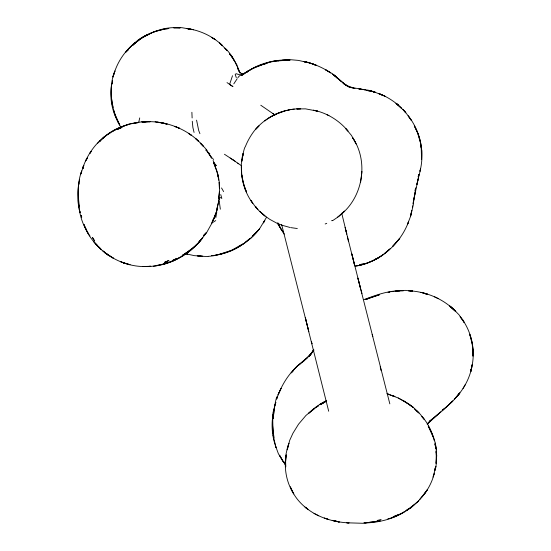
<?xml version="1.0" encoding="UTF-8"?>
<svg xmlns="http://www.w3.org/2000/svg" width="551" height="551" viewBox="0 0 551 551"><rect width="100%" height="100%" fill="white"/><g stroke="black" fill="none" stroke-linecap="round" stroke-linejoin="round"><path stroke-width="0.83" d="M285.79 466.876L285.611 461.483L286.251 454.713M219.36 191.748L218.63 198.677L218.74 198.188M436.144 450.973C436.564 457.261 436.998 463.804 435.049 469.907M272.897 416.17L272.614 425.572L273.2 432.253L272.497 419.235L273.007 412.671L275.314 403.952M215.806 217.7L216.75 212.293M78.531 187.333L78.6 199.827M413.946 198.835L413.174 205.447L410.536 216.453L407.361 224.718L408.463 222.053C399.916 244.727 379.15 262.524 355.044 266.264M111.557 85.832L111.495 98.044L113.093 107.782L112.259 103.898L112.383 104.821C110.434 93.587 110.4 81.61 114.959 70.983L112.955 76.417M220.737 194.572L221.833 198.408L219.58 197.21L216.736 209.724L218.361 203.099M273.055 414.276C271.099 425.413 272.201 437.067 276.113 447.66L275.603 446.145L278.379 453.707L283.235 461.731M340.973 214.497C363.212 196.411 368.819 161.092 352.413 137.364L354.355 140.436M361.959 171.451L360.602 182.209M79.303 181.878L79.406 181.079M290.088 227.494L282.312 225.331L276.822 223.176L269.845 219.388L264.879 215.896L259.163 210.875L255.85 207.451L250.808 200.33L252.778 203.326C244.892 192.85 240.98 179.55 241.379 166.498L241.386 168.11L241.29 164.088L243.184 153.564C239.458 173.944 243.59 147.592 245.264 146.841C247.482 141.201 250.478 135.863 254.142 131.035C265.21 117.081 282.863 108.581 300.701 108.788L296.782 108.933L305.509 108.857L317.713 111.178C329.526 114.518 340.167 121.613 347.998 131.042L345.78 128.624L351.448 135.415L355.519 142.737M274.074 409.675C271.698 436.048 274.598 395.9 277.642 396.217L276.636 399.096C280.666 387.119 287.154 375.706 296.424 367.007M218.809 197.361C220.737 186.479 219.05 175.053 214.601 165.004M286.024 455.581C283.903 468.701 286.534 482.745 293.779 493.937L290.301 486.829C293.704 495.948 300.137 503.628 307.919 509.338L305.502 507.388C317.548 517.582 333.555 522.169 349.086 522.92L346.744 522.803L362.827 523.271L380.259 520.798L379.873 520.881M219.58 197.21L218.561 202.265M413.312 202.327L413.953 198.642M434.987 469.486L435.262 467.868M414.662 195.088L415.296 191.376L414.09 198.202M434.98 469.569L435.228 468.116M412.368 207.3L412.63 205.826M79.619 179.716C77.119 190.019 77.14 200.936 79.64 211.247L79.392 209.676C80.556 218.533 84.076 227.081 88.863 234.581M471.766 367.441L470.602 371.367C476.098 354.128 472.779 334.23 462.358 319.497L464.279 322.604L459.052 314.841L455.519 311.246C443.224 298.683 425.875 291.486 408.401 290.749L412.341 290.942M78.765 184.778L79.034 183.331M471.959 365.719L472.173 364.624C470.561 376.257 464.968 387.16 457.351 396.004L459.644 393.152L452.323 401.713L446.386 406.948L447.963 405.412M111.743 84.186C109.222 98.092 112.197 113.093 119.801 124.987M471.814 366.463L470.795 371.663L471.511 368.282M414.097 197.933L414.517 195.798M418.216 178.696L412.933 203.884M411.769 210.386L410.536 216.453L411.762 210.565M433.003 477.09L435.999 466.36M418.237 178.572L416.825 184.64L420.544 169.302M420.565 168.496L419.965 171.265C424.966 152.42 420.282 131.131 408.243 115.827L411.142 120.125L405.054 111.571L396.114 103.326L401.224 108.003L396.114 103.326L398.518 105.289C392.773 100.482 386.327 96.377 379.281 93.746L384.956 96.184L373.33 91.569L371.484 91.163L375.624 92.375L368.178 90.164L359.018 89.014L362.31 89.572M138.852 121.73L139.727 117.921M274.184 408.897L274.68 406.803M434.03 474.259C431.254 484.997 424.973 494.764 417.004 502.388M113.919 73.786L113.086 77.044C116.337 63.723 124.085 51.319 135.009 42.971M229.56 84.517L232.501 75.728M242.55 156.05L242.192 157.455L243.198 153.488M434.863 470.616L435.304 468.922M216.144 213.216L217.652 208.085L213.389 220.2M274.928 405.426L275.858 402.375L275.5 403.311M215.937 212.961L213.898 218.651L215.11 215.84M214.442 217.576L215.351 214.98L214.119 217.673M414.896 190.577L415.902 187.712M433.499 475.727L434.436 473.123M212.528 221.295L213.809 218.348M212.5 221.371L213.375 219.388L211.474 223.279L215.751 220.558M233.796 83.862L237.199 78.683M212.073 222.873L206.549 232.763L199.262 241.861L202.251 238.411C196.914 245.457 189.799 250.953 182.264 255.478L191.238 249.424M313.636 349.823L312.493 352.048L313.767 349.871L308.622 356.704L311.095 354.141L301.535 362.882L307.313 357.964M266.629 217.101L259.521 228.872L255.506 233.314L259.521 228.872M463.033 388.476L465.216 384.75M425.916 491.788L424.043 494.467L427.314 489.791L421.412 497.388L421.742 496.974M419.759 499.309L421.033 497.56M186.231 253.377C192.278 250.126 196.886 244.858 201.019 239.485M198.711 242.344L202.83 237.536L200.192 240.456M258.144 230.394C250.078 240.505 238.948 247.909 226.785 252.206C220.799 254.355 214.601 255.974 208.23 256.36C209.587 257.11 187.168 254.844 202.747 256.291L194.331 255.643L185.343 253.701M127.267 50.299C134.754 41.297 144.989 34.465 156.25 31.2L154.941 31.627M196.266 245.312L197.251 244.114M198.236 242.922L200.688 239.94M308.622 356.704L313.87 350.099L311.17 353.804L313.058 351.021C307.644 358.963 298.546 363.329 292.781 370.981L297.933 365.368L295.46 368.054L296.562 367.042M237.887 77.65L239.403 75.914L248.473 70.81L246.752 71.981C259.225 63.324 274.942 59.315 290.074 60.004L282.257 60.279M129.533 47.937L133.287 44.321M430.407 420.84L427.135 424.084M197.072 244.107L195.977 245.285L197.795 243.714L188.201 251.593L183.07 254.975M254.982 233.975L250.299 238.769M442.508 410.178L443.61 409.083L442.012 410.461M293.497 370.596L291.148 372.903L292.175 371.932M440.717 411.893L427.576 423.857M97.692 143.191L100.172 140.925M390.294 248.529L384.584 253.412M442.398 410.034L447.44 406.046M428.175 422.741L429.78 421.308M413.849 505.088L409.283 508.545L418.65 500.942L410.536 508.187L406.934 510.274L408.67 509.138C396.148 518.305 380.404 522.493 364.989 522.995M437.997 414.173L433.217 418.305L444.299 409.166L452.681 400.921L448.493 404.895M439.154 413.147L440.311 412.12M389.04 249.823C384.812 253.529 380.41 257.255 375.141 259.383M186.768 252.909L187.85 251.986C175.569 262.235 158.977 267.269 142.984 266.415L146.835 266.429M301.404 362.882L298.759 365.017L300.419 363.715M337.611 217.135L344.616 211.067L339.409 216.026L332.88 220.49M104.125 137.261L102.961 138.163C108.685 132.819 115.6 128.583 123.121 126.303L121.186 126.992L128.955 124.106L138.88 122.487L131.971 123.651M105.289 136.352L107.087 134.967M140.436 38.942L136.269 42.145L144.761 36.015L148.57 34.389L144.761 36.015M133.948 43.811L135.277 42.799M186.541 253.005L188.545 251.483M302.671 361.855L303.945 360.905M265.651 120.29L264.852 120.883C271.912 115.311 280.356 111.481 289.247 110.007L287.987 110.276M407.464 509.641L408.587 508.8M321.316 404.035L326.715 400.866L320.406 404.696L326.233 401.183M315.723 407.63L308.553 413.374C313.657 408.153 319.794 404.124 326.247 400.77M314.655 408.353L305.984 415.413L298.546 424.18L292.932 433.272L289.702 440.339L287.223 449.802L288.889 443.279L287.553 447.212L286.052 453.962L285.611 461.483M188.022 252.262L182.863 255.981L173.668 260.809L163.861 264.26L155.43 265.665M243.859 243.342L231.606 250.319L218.217 254.672M245.174 242.406L250.195 238.349L243.549 243.948L239.899 245.918L241.689 244.913C235.566 249.5 228.3 252.468 220.82 254.025L224.918 253.047M406.907 510.033L405.784 510.811L408.601 508.876M382.814 254.782C375.486 259.858 367.207 263.64 358.467 265.492M268.785 118.107L270.541 116.908M403.373 512.451L404.579 511.631M137.674 40.443L142.943 36.965M107.762 134.527L110.462 132.757M181.196 256.552L185.611 253.687M247.399 71.671L241.517 75.625C248.935 69.805 257.579 65.486 266.774 63.365L262.414 64.584L253.088 68.42M112.549 131.365C123.782 124.602 137.027 121.179 150.134 121.75L142.344 121.964C165.031 119.815 188.759 128.893 203.498 146.428C194.434 137.481 207.059 149.417 207.341 150.995M318.023 406.108L316.026 407.361L318.464 405.839M378.888 257.641C371.649 261.759 363.756 265.059 355.388 265.968M402.209 512.96L403.642 512.099M111.812 131.875L116.096 129.499M141.731 38.088L151.635 32.874L156.174 31.249M111.956 131.751C98.092 139.41 87.878 152.909 82.822 167.8L83.456 166.065L80.811 174.061L81.706 170.934C77.402 182.353 77.739 194.999 79.468 206.907L79.179 205.165L79.248 205.661M248.04 71.265L252.427 68.792M319.346 404.654L324.787 401.562M146.69 35.202L154.177 31.689L164.343 29.038L168.868 28.542L164.818 29.017L157.193 30.959M247.137 71.933L248.577 71.134M242.116 74.702L244.658 73.297M243.143 74.034L244.513 73.283M245.877 72.532L248.618 71.031M176.843 258.956L180.17 257.131M402.685 512.802L394.061 516.996L390.893 518.016M270.996 116.743L275.92 114.209L284.268 111.15M400.04 514.076L401.486 513.332M176.251 258.681L172.408 260.568L177.043 258.316M398.648 514.772L391.169 517.83M375.761 259.094L376.994 258.515M120.511 127.46L125.414 125.504M117.625 128.741L119.973 127.708M176.175 259.321L166.87 263.116L158.275 265.231M366.146 299.152L365.258 299.53L369.053 298.146M364.059 299.606C376.547 294.875 389.626 290.019 403.215 290.887M325.18 223.975L326.743 223.327M155.065 31.538C162.931 28.301 171.636 27.027 180.101 27.853L173.951 27.825M258.612 65.975L260.947 65.108M261.718 64.818L271.615 61.56M261.959 64.742L265.527 63.434M359.452 264.811L363.35 263.619M126.179 125.215L128.369 124.588M266.243 63.172L269.88 62.16M222.852 253.55L215.448 255.223M387.814 518.877L390.101 518.271M377.139 520.509L381.14 519.469M388.303 292.374L389.991 292.03M270.61 61.96L278.875 60.624L282.746 60.569L273.654 61.12M388.056 292.388L389.722 292.058M214.897 255.244L217.383 254.817M376.064 521.618L363.942 522.961M394.764 291.176L405.281 290.391L412.603 291.183L409.965 290.735M153.378 266.188L157.634 265.568M391.671 291.686L393.318 291.451M294.275 109.091L289.998 109.663M278.152 60.879L278.654 60.817M155.837 265.541L157.462 265.334M243.645 73.862L238.383 74.426L236.186 73.717L235.181 74.357L236.296 77.636M282.374 60.259L291.21 59.77L298.298 60.383L310.068 63.014L315.888 65.176L308.257 62.415L304.29 61.684C312.651 63.337 320.634 66.699 327.914 71.093C335.8 75.019 340.931 82.547 348.563 86.782L343.824 83.773L346.379 85.377L354.982 88.587L349.527 87.182M148.915 266.429L144.417 266.498L150.754 266.257L149.176 266.291M395.776 291.093L399.757 290.79L398.628 290.756M214.064 255.382L211.68 255.554L214.608 255.361M173.655 27.819L181.892 27.681L193.477 29.733L187.278 28.569C200.275 30.401 212.789 36.297 222.28 45.444L219.422 42.771L227.239 50.485C220.29 44.479 230.042 50.747 235.284 62.442M148.281 121.599L142.344 121.964M146.049 121.716L141.579 121.854M146.683 266.457C137.867 266.918 128.955 265.134 120.814 261.759L126.11 263.695C113.361 259.721 101.832 251.965 93.601 241.434L100.709 249.038C94.572 243.067 88.711 236.475 85.563 228.355L88.835 234.402M360.292 89.214L362.703 89.407L349.72 87.175M157.063 122.115L162.387 122.763L166.402 123.879L155.141 121.805M297.32 228.527L290.9 227.639M362.599 89.558L359.018 89.014L362.537 89.593M364.018 89.765L365.685 90.013M339.664 522.093L332.232 520.344L336.447 521.342M188.518 28.866L186.92 28.487L188.552 28.886M186.259 253.763L187.609 254.087L186.107 253.715M427.294 294.172L423.471 293.194L427.369 294.2M189.881 29.196L190.997 29.485M387.009 393.71L398.208 397.98L403.993 401.059L413.45 407.513L417.727 411.859M378.723 93.505L381.747 94.903M324.284 517.961L328.72 519.559L326.901 518.904M389.702 394.612L387.229 393.889L394.592 396.486M327.129 114.78L328.913 115.607M434.47 296.796L438.424 298.676M314.036 513.401L318.747 515.784M403.993 401.059L409.09 404.289L398.208 397.98M232.618 86.362L229.726 84.53L233.018 86.617M348.935 87.003L342.446 82.602M224.443 154.252L235.029 161.174M260.775 105.234L274.88 114.925M272.986 113.664L274.983 114.987M230.18 158.041L233.362 160.155M227.019 82.609L229.416 84.207M241.662 165.858L233.183 160.031M237.701 163.103L238.693 163.771M410.247 405.212L413.45 407.513L409.545 404.703L412.024 406.5M304.944 507.016L306.211 507.974M194.062 132.44L192.878 127.453L192.265 121.248M346.379 85.377L333.479 74.702L341.51 81.72M207.3 151.532L209.828 153.757M453.652 309.38L450.422 306.521L455.519 311.246M241.889 74.006L239.044 71.43L237.391 67.677L239.967 72.89M95.922 243.969L97.121 245.161M210.262 156.105L213.657 159.508M282.945 231.861L277.428 223.541M213.512 162.476L216.199 165.5L213.512 162.476L214.704 164.17L213.079 160.431M283.551 232.515L280.721 228.52L278.241 223.665M416.914 410.908L420.33 414.311L424.077 419.187L421.921 416.618C427.445 422.252 430.758 429.566 433.182 436.971M257.923 209.49L255.375 206.301L256.174 207.3M89.221 235.029L89.958 235.966M284.275 234.12L281.079 229.326L277.78 222.666M206.446 150.657L205.867 149.92L211.102 156.76M285.693 465.547L279.515 455.216L282.842 461.125M208.03 152.462L209.993 155.485M120.951 127.474L118.086 122.35L114.636 113.589L119.643 124.74M285.521 464.541L283.827 461.772L285.57 464.617M221.53 187.953L223.616 191.603M234.802 61.629L231.757 56.574L236.751 64.598L239.651 72.14M209.573 154.617L211.501 158.295M354.706 141.139L356.104 143.949M245.236 189.089L242.598 179.998L241.786 174.777L243.714 184.654L246.559 192.079M235.614 63.193L236.93 66.175M244.954 188.463L246.607 192.196M213.767 163.323L216.846 171.361L217.817 175.445M199.923 133.679L198.691 130.463L196.569 120.159M433.238 437.26L428.237 426.116C433.169 434.312 436.461 443.72 436.364 453.356L436.316 451.751L436.716 455.718L436.027 463.439L436.309 453.804M275.562 445.339L273.93 439.175M433.41 437.735L434.326 440.8M357.895 278.083L372.758 336.544L372.242 334.588M345.098 227.356L354.582 265.21L353.549 260.809M372.262 334.657L389.832 403.862M341.73 213.216L346.779 234.092L345.973 230.566M307.768 327.866L308.774 331.716L305.309 317.452L307.1 324.89M357.95 278.31L360.712 289.144L351.827 253.887L353.356 259.989M307.3 325.703L308.092 328.837L281.623 224.45M328.699 411.246L308.381 330.18M420.303 142.372L417.706 133.197L414.304 125.917C418.147 132.708 420.744 140.34 421.329 148.136L421.102 146.566L421.742 150.492L421.543 159.494L421.226 147.854M360.926 289.64L361.869 293.504L361.504 291.961M79.874 211.005L80.267 212.624M311.88 343.259L311.997 343.783L311.487 341.496M79.199 208.898L80.06 212.782M381.106 370.582L380.259 366.752L380.445 367.627M348.404 241.166L347.488 237.02L347.695 237.963M434.939 443.92L435.249 445.477M434.973 444.078L435.262 445.559M273.158 435.276L273.62 437.618M436.323 449.327L435.187 443.066M217.831 174.908L218.106 176.472L217.431 172.553M218.678 180.149L218.017 176.265M420.695 144.72L421.088 147.069M273.165 432.046L274.198 438.32M220.338 209.194L219.27 201.315M435.559 447.04L435.793 448.61M272.8 431.337L273.02 433.017M273.234 434.691L273.558 437.205M78.703 204.951L79.103 208.113M435.559 447.095L435.738 448.59M436.082 451.593L436.564 457.358M241.744 174.371L241.476 168.943L241.627 172.043M272.869 432.094L273.014 433.685M219.016 182.429L219.408 188.284M192.12 117.955L191.886 112.287M78.359 200.165L78.4 202.582M472.965 351.104L472.923 356.139C473.337 348.721 472.331 341.193 469.693 334.237L472.159 343.714L472.965 351.104M112.521 80.907L112.287 83.821L112.521 80.907M83.773 165.417L82.994 168.585L83.773 165.417M418.822 175.06L418.147 177.036L419.07 174.385L418.822 175.06M281.017 388.489L278.083 394.75L281.017 388.489M264.611 220.682L263.433 222.941L264.817 220.324L264.611 220.682M87.375 158.096L85.625 160.809L87.375 158.096M91.211 151.408L89.689 153.584L91.211 151.408M395.356 243.425L392.553 246.497L399.785 238.308L395.356 243.425M203.415 235.663L206.04 232.894L203.415 235.663M459.803 393.035L454.651 398.938L459.803 393.035M100.124 140.904L99.883 141.166L104.897 136.324L100.124 140.904M257.999 230.58L252.441 236.31L257.999 230.58M258.894 126.034L255.933 129.017L258.894 126.034M128.252 49.776L125.724 52.2L128.252 49.776M134.534 43.646L132.922 45.203L136.104 42.303L134.534 43.646M429.381 421.329L434.333 417.389L429.381 421.329M332.446 220.434L331.936 220.717L332.446 220.434M121.413 127.612L117.294 129.471L122.026 127.384L121.413 127.612M395.081 516.053L393.524 516.735L397.643 514.978L395.081 516.053M370.017 297.781L365.898 299.462L379.446 294.744L370.017 297.781M167.476 261.133L164.597 262.29L168.93 260.547L167.476 261.133M164.687 263.261L163.371 263.736L167.511 262.386L164.687 263.261M164.983 123.576L161.953 123.1L167.194 124.03L164.983 123.576M370.857 91.149L366.69 90.447L372.758 91.5L370.857 91.149M338.679 521.866L332.714 520.426L338.679 521.866M422.121 292.574L420.971 292.354L427.121 294.131L422.121 292.574M315.337 110.599L313.333 110.2L317.713 111.178L315.337 110.599M305.846 62.029L303.622 61.498L307.844 62.635L305.846 62.029M128.734 264.322L123.266 262.758L130.05 264.735L128.734 264.322M370.795 90.915L369.335 90.495L374.659 92.182L370.795 90.915M313.629 64.302L312.982 64.102L316.205 65.266L313.629 64.302M392.381 395.597L391.768 395.398L394.95 396.589L392.381 395.597M178.166 127.701L174.681 126.379L179.571 128.293L178.166 127.701M113.623 258.35L104.724 252.64L113.623 258.35M325.703 69.812L325.317 69.578L330.696 72.918L325.703 69.812M215.09 39.541L212.025 37.626L215.09 39.541M191.514 135.353L188.394 133.301L191.514 135.353M339.072 79.434L336.255 77.243L339.072 79.434M108.416 255.244L103.092 251.07L108.416 255.244M335.869 76.713L332.749 74.151L335.869 76.713M264.879 215.896L259.7 211.384L264.879 215.896M455.718 311.425L453.142 309.201L455.718 311.425M198.546 141.359L195.688 138.618L198.546 141.359M415.344 409.593L414.779 409.083L418.994 412.947L415.344 409.593M452.722 308.753L449.836 306.053L452.722 308.753M100.11 248.343L98.443 246.752L100.991 249.293L100.11 248.343M405.681 112.776L403.05 109.511L405.681 112.776M232.384 57.332L229.588 54.046L232.384 57.332M463.177 320.537L460.216 316.901L463.177 320.537M94.421 240.704L92.582 237.633L94.421 240.704M86.025 229.457L83.972 224.471L86.025 229.457M81.713 217.08L81.259 215.565L81.713 217.08M114.994 114.842L113.354 108.974L114.994 114.842"/></g></svg>
